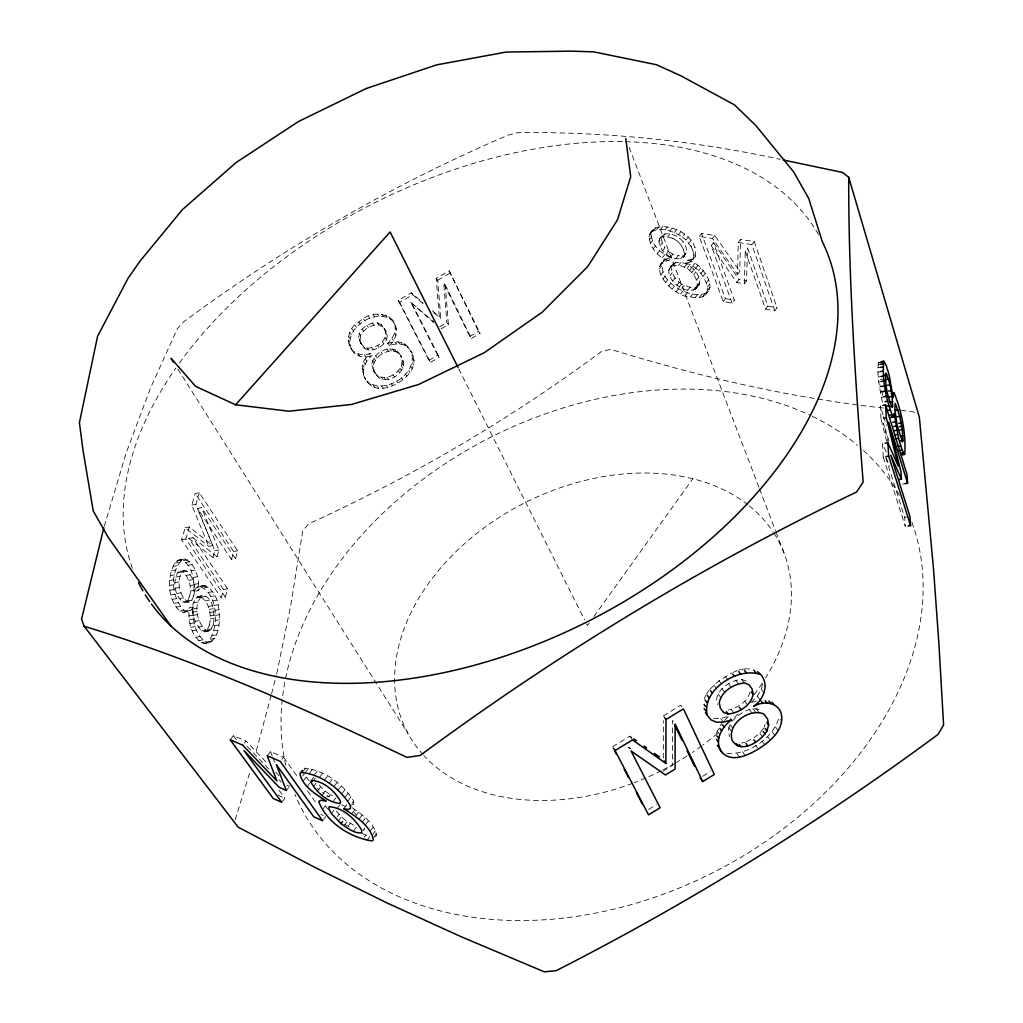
<?xml version="1.0" encoding="UTF-8"?>
<svg xmlns="http://www.w3.org/2000/svg" width="1023" height="1023" viewBox="0 0 1023 1023"><rect width="100%" height="100%" fill="white"/><g stroke="black" fill="none" stroke-linecap="round" stroke-linejoin="round"><path stroke-width="0.75" stroke-dasharray="5 3.75" d="M663.3 758.107L663.339 720.537M210.316 642.559L208.014 642.853C195.214 636.958 192.004 619.785 193.462 606.959L189.255 607.688C187.772 620.501 191.007 637.7 203.833 643.557C221.569 642.546 220.38 617.611 218.142 604.772C217.221 593.481 202.605 576.371 193.82 591.384L197.989 590.642L202.682 585.578M203.833 643.557L206.135 643.262C220.508 631.421 218.602 590.846 198.526 586.32M882.427 402.167C880.1 389.162 876.276 375.288 878.616 362.193L881.187 361.694M373.702 371.144L377.142 375.39C388.459 382.909 407.819 368.344 400.453 355.403C393.459 341.592 371.464 352.436 371.924 365.607L373.702 371.144L378.561 377.487C390.76 385.671 411.425 368.075 400.453 355.403M732.136 303.166L711.228 245.661L713.543 242.668L734.373 300.187L732.136 303.166L723.171 301.568L699.246 236.428L712.52 238.487L737.481 274.394L738.286 242.489L740.601 239.446L754.245 241.543L777.02 307.77L774.795 310.8L765.575 309.151L745.268 251.031L747.583 248.001L767.8 306.133L765.575 309.151M193.462 606.959L190.636 610.526L187.452 611.652L183.219 612.393L179.741 611.025C167.273 598.839 166.839 577.931 174.754 563.174C190.252 548.584 201.378 578.021 197.989 590.642M187.452 611.652L183.987 610.283C171.212 597.522 169.255 571.397 182.976 559.082M737.481 274.394L739.744 271.376L740.601 239.446M193.82 591.384C194.549 580.463 192.183 561.295 178.782 559.85M711.228 245.661L736.79 282.54L744.296 283.819L745.268 251.031M744.296 283.819L746.56 280.813L747.583 248.001M352.321 807.812C362.168 814.577 374.392 823.093 376.515 835.484L375.39 836.622M668.786 260.469C652.636 257.655 637.853 227.502 662.687 226.62C678.198 226.837 698.632 239.037 695.244 256.556L692.29 259.177L687.673 260.29L685.384 263.231C703.274 265.366 721.688 303.741 690.461 296.849C673.403 297.565 642.713 264.407 671.075 257.553L668.786 260.469L663.415 261.581L660.308 264.394M687.673 260.29C702.187 261.811 723.952 294.995 697.596 294.522C681.408 294.304 655.794 278.243 663.863 259.868M387.615 343.549C394.264 341.068 403.816 340.659 408.036 347.5C402.832 342.782 395.236 343.459 389.072 345.608L387.615 343.549C410.53 320.097 376.541 303.639 358.868 322.066C339.367 332.143 349.776 364.239 372.167 355.441L370.748 353.37C363.434 356.004 354.073 354.725 350.147 347.283M389.072 345.608C397.474 339.163 399.06 326.478 391.361 318.907M368.306 383.126L366.912 381.029C384.06 396.374 420.709 372.768 410.492 350.633C422.78 368.459 399.571 386.285 383.088 388.28C364.623 391.195 354.214 363.139 370.748 353.37M351.541 349.367C342.245 328.524 376.656 306.452 392.832 320.941M358.728 337.756L359.29 333.242C362.692 326.849 369.955 322.45 377.244 322.82L381.234 324.675L385.761 330.634L387.244 335.365C387.09 344.444 377.078 350.352 368.766 350.173L364.789 348.421L360.313 342.539L358.728 337.756L361.72 344.61M360.134 339.828L360.697 335.314C364.111 328.907 371.387 324.496 378.689 324.866L382.692 326.721L385.761 330.634M375.121 373.242L373.344 367.692C372.896 354.521 394.916 343.638 401.911 357.462M360.313 342.539L363.37 346.349L367.347 348.101C375.646 348.28 385.645 342.373 385.786 333.319L384.303 328.588M696.394 288.665C700.998 275.366 682.021 260.213 669.937 267.093L668.863 270.43C667.75 284.637 695.039 300.327 699.796 282.258C699.962 269.266 679.093 254.522 669.937 267.093M213.487 624.388C218.858 575.719 173.399 596.767 201.582 630.871L204.728 631.792L210.29 630.475L213.487 624.388L209.344 625.091L207.362 629.861L204.728 631.792M729.527 725.537L728.261 730.639L729.514 736.662M209.344 625.091C211.953 615.028 209.165 599.874 198.513 596.077M364.405 377.397L365.799 379.507C360.723 371.119 364.942 360.953 372.167 355.441M208.897 631.089L205.764 630.168C196.8 622.099 192.72 603.8 202.669 595.348M193.705 595.821C196.122 587.176 193.692 577.356 187.068 571.205L184.281 570.284L180.074 571.051L177.695 572.739C172.503 582.125 174.601 594.759 182.58 601.946L185.342 602.726L189.562 601.997L191.876 600.181L193.705 595.821L189.498 596.562L187.669 600.923L185.342 602.726M189.498 596.562C191.94 587.918 189.511 578.097 182.874 571.959L180.074 571.051M189.562 601.997L186.8 601.204C178.846 593.992 176.749 581.384 181.915 571.972L184.281 570.284M276.76 673.697L290.903 604.452L302.757 530.809L308.486 523.942C412.052 476.833 510.477 418.97 601.882 351.209L610.846 349.367C699.898 376.873 791.073 397.998 883.821 408.075M750.933 702.711L757.301 696.126L761.291 689.451L762.762 682.891L765.575 686.433M685.384 263.231L690.001 262.131L692.955 259.51L693.926 255.43L696.228 252.476M671.075 257.553C660.692 253.96 646.37 240.84 653.48 229.254M271.159 695.359L255.533 753.823M271.555 693.811L276.351 675.244M225.38 597.125L227.579 588.788L192.925 537.663L188.782 538.43L223.5 589.504L221.288 597.841L225.38 597.125L185.79 539.057L189.306 526.986L212.746 545.54L208.654 546.295L185.15 527.778L181.621 539.837L221.288 597.841M235.495 558.775L201.569 507.638L197.477 508.418L231.479 559.504L235.495 558.775L237.605 550.796L199.293 492.702L195.201 493.495L191.8 505.106L208.654 546.295M231.479 559.504L233.602 551.525L195.201 493.495M746.189 681.139L741.637 679.374C730.767 680.436 718.504 687.763 716.535 699.221L717.711 704.706M188.782 538.43L212.95 557.484L217.029 556.742L218.858 550.042L201.569 507.638M212.95 557.484L214.792 550.796L197.477 508.418M764.181 727.353L765.012 724.322M749.961 692.175C747.672 701.791 737.493 708.006 728.389 710M658.94 241.415L659.822 238.321L662.15 235.405L665.052 233.871C675.525 232.72 685.922 240.75 686.855 251.364L683.556 257.31L680.627 258.755C670.257 259.727 660.001 251.927 658.94 241.415L661.254 238.5L662.15 235.405M212.746 545.54L195.904 504.313L199.293 492.702M716.33 733.401L721.471 723.542M104.282 526.244L126.187 452.959L150.381 388.318L177.375 328.652L183.999 321.593C284.599 247.106 393.395 184.05 508.584 134.934L518.277 132.555C606.268 131.775 694.285 140.573 780.268 159.358M235.149 819.845L250.43 770.332M668.863 270.43L672.226 264.177M683.556 257.31L686.855 251.364M704.208 698.773L705.857 695.269M726.841 753.567C748.555 754.616 772.851 738.9 778.925 717.66L781.725 721.215M763.554 728.338L759.808 733.184L754.002 737.609M706.407 694.106L708.811 690.678M589.274 622.969L587.432 625.552L585.284 621.268M593.903 616.537L692.916 478.738M366.809 840.727L369.955 836.456L360.659 833.042M372.346 835.037L375.531 830.714M373.408 837.837L376.592 833.528M364.214 837.287L365.786 835.152M370.083 831.328L373.28 827.006M362.219 822.198L365.441 817.876M365.147 825.177L368.357 820.855M363.178 830.727L364.763 828.592L363.664 829.001M358.983 819.282L362.206 814.96M353.421 831.239L356.579 826.993L344.124 819.359L334.585 809.321L331.401 813.554M351.784 813.784L355.019 809.462M343.907 825.817L347.078 821.584M348.562 825.714L350.135 823.605M355.493 816.456L358.728 812.134M338.204 821.226L341.375 817.006M352.027 803.362L353.664 801.188C343.511 784.117 324.022 769.577 304.112 768.235M337.245 808.298L339.674 805.088M736.79 282.54L739.054 279.535L746.56 280.813M723.171 301.568L725.397 298.601L701.573 233.449L714.847 235.495L739.744 271.376M347.884 800.983L351.158 796.623M337.283 816.661L338.882 814.551M343.715 808.835L346.95 804.526L350.979 806.994M341.835 793.797L345.135 789.436M323.434 819.743L325.787 816.623M345.122 797.377L348.408 793.017M328.664 796.827L330.288 794.679L334.879 797.045M322.117 809.973L325.301 805.779L323.779 803.145M338.038 790.255L341.35 785.907M774.795 310.8L751.918 244.599L754.245 241.543M333.588 800.856L336.03 797.633M321.836 795.357L325.097 791.086L317.693 783.465M702.814 296.58L705.052 293.639M707.775 290.174L710.026 287.22M705.359 295.11L709.284 290.008M333.741 786.764L337.053 782.416M324.253 780.396L327.577 776.061M317.283 791.201L320.531 786.93M706.42 282.668L708.67 279.714M695.359 297.45L697.596 294.522M699.476 297.361L701.714 294.432M707.571 286.747L709.821 283.793M329.086 783.426L332.398 779.091M703.146 276.3L705.422 273.333M319.266 777.672L322.577 773.35M693.057 290.353L695.308 287.425L698.645 285.724M697.533 285.2L699.796 282.258M313.473 786.559L315.915 783.362M694.975 289.739L697.226 286.811M697.251 287.131L699.502 284.189M690.461 296.849L692.699 293.921M314.112 775.255L317.424 770.946M687.75 290.174L690.001 287.246L695.308 287.425M312.105 779.283L313.741 777.135M700.972 273.435L703.249 270.481M307.22 786.508L309.662 783.337M696.446 280.11L698.709 277.169M685.346 295.647L687.584 292.731M313.767 780.063L315.416 777.915M679.298 286.99L681.548 284.074L690.001 287.246M282.553 801.329L284.906 798.285L278.473 789.436M676.152 291.811L678.402 288.908M302.591 776.009L304.227 773.887M305.493 772.301L308.805 768.017M691.701 272.425L693.978 269.484M695.602 268.486L697.878 265.532M681.919 288.396L684.17 285.468M302.949 781.329L306.222 777.084L304.892 774.961M693.607 274.739L695.87 271.786M309.278 773.362L312.603 769.066M680.576 293.972L682.814 291.069M698.428 270.814L700.704 267.86M692.955 259.51L695.244 256.556M687.034 268.627L689.31 265.686M672.073 289.151L674.323 286.261M712.52 238.487L714.847 235.495M676.894 285.251L679.144 282.335L675.129 278.039L672.303 272.77L671.126 267.514M286.35 790.523L288.755 787.429M689.502 270.366L691.778 267.425M692.481 266.44L694.758 263.486M302.693 772.033L305.992 767.749M693.926 255.43L692.814 250.328L695.116 247.374M668.569 286.184L670.819 283.281M672.865 280.954L675.129 278.039M684.374 267.233L686.65 264.292M690.001 262.131L692.29 259.177M662.942 278.972L665.206 276.069M680.627 258.755L682.916 255.814L685.845 254.369M692.814 250.328L691.1 246.645L693.402 243.679M699.246 236.428L701.573 233.449M670.039 275.673L672.303 272.77M678.466 265.481L680.755 262.553M665.513 282.783L667.763 279.88M691.1 246.645L685.883 239.996L688.198 237.029M660.935 274.739L663.198 271.837M281.9 759.296L283.563 757.173L270.507 751.573L267.208 755.767M675.845 258.602L678.134 255.673L682.916 255.814M684.553 254.305L683.581 249.791L685.883 246.85M688.786 243.193L691.1 240.226M671.318 265.993L673.594 263.077M673.185 265.353L675.474 262.438M651.152 232.17C660.858 226.249 673.671 231.351 682.392 237.055L684.707 234.088M659.605 266.415L661.881 263.512M663.415 261.581L665.704 258.666M659.477 268.806L661.74 265.903M670.538 257.093L672.827 254.164L678.134 255.673M683.581 249.791L681.037 244.945L683.338 241.991M662.533 250.725L664.835 247.796L662.316 243.078L661.254 238.5M659.822 238.321L662.725 236.799L667.571 236.901L672.904 238.397L675.231 235.456M678.543 234.574L680.87 231.62M662.584 257.515L664.873 254.612M666.075 254.433L668.364 251.517L664.835 247.796M681.037 244.945L677.431 241.108L679.758 238.167M660.014 245.993L662.316 243.078M667.571 236.901L669.899 233.96M657.316 253.627L659.605 250.712M674.362 232.553L676.689 229.6M183.219 612.393L186.429 611.255L189.255 607.688M664.937 229.983L667.265 227.042M653.147 248.921L655.449 246.019M662.725 236.799L665.052 233.871M669.835 231.019L672.162 228.078M649.196 239.932L651.51 237.029M660.359 229.548L662.687 226.62M650.27 243.525L652.584 240.622M649.631 234.241L651.958 231.339M244.369 743.12L246.019 741.048L266.952 762.992M653.467 230.648L655.794 227.72M648.978 236.837L651.306 233.922M656.536 229.766L658.863 226.837M230.175 739.757L233.474 735.665L246.019 741.048M731.829 721.509C738.938 714.092 750.409 704.988 761.099 710.435M709.604 689.54L719.003 680.743L731.765 672.955M724.604 720.409L728.785 716.253L731.509 719.872M648.608 809.487L656.318 804.756M702.699 776.304L710.41 771.572M662.904 771.252L672.52 765.357L672.52 720.409L675.154 724.092M612.521 746.79L629.963 736.164L632.534 737.979M663.339 715.844L680.755 705.231L683.415 708.888M441.13 328.856L448.368 324.636L445.312 285.161L443.752 283.192L446.834 322.629L448.368 324.636M428.931 360.339L437.703 355.211L439.212 357.257L430.427 362.385L428.931 360.339L398.164 300.366L411.233 292.783L422.921 302.718M469.8 336.465L478.483 331.388L480.056 333.396L471.36 338.472L469.8 336.465L443.752 283.192M439.596 326.849L446.834 322.629M436.182 278.307L437.729 280.276L440.798 318.626L439.263 316.618L436.182 278.307L449.161 270.788L480.056 333.396M398.164 300.366L399.648 302.373L412.742 294.777L423.266 303.716M437.729 280.276L450.734 272.732M351.452 805.165L353.728 804.04L353.664 801.188M746.342 741.598L751.547 739.118M732.967 672.456L737.775 670.436M752.263 702.302L756.24 701.075M713.658 718.568L720.755 718.555L728.785 716.253M739.169 670.065L743.337 668.952M741.547 743.043L745.051 742.225M878.118 362.973L880.701 362.474M877.849 364.879L880.432 364.367M877.785 367.909L880.381 367.41M877.951 372.078L880.56 371.579M191.8 505.106L195.904 504.313M878.322 376.976L880.931 376.477M880.253 379.533L882.849 379.047M878.847 381.95L881.468 381.451M879.537 386.988L882.158 386.489M880.368 392.116L882.99 391.617M185.15 527.778L189.306 526.986M881.366 397.295L883.987 396.796M181.621 539.837L185.79 539.057M886.634 441.412L880.995 418.727L883.667 418.228M214.792 550.796L218.858 550.042M181.058 559.722L185.253 558.954M176.672 561.013L180.892 560.233M183.36 560.617L187.541 559.85M233.602 551.525L237.605 550.796M174.754 563.174L178.974 562.407M185.674 562.509L189.856 561.755M173.015 566.422L177.248 565.642M188.015 565.425L192.196 564.67M171.468 570.796L175.7 570.028M177.695 572.739L181.915 571.972M182.874 571.959L187.068 571.205M191.02 570.898L195.188 570.143M170.304 575.642L174.549 574.875M175.828 577.023L180.048 576.256M186.02 575.476L190.214 574.721M169.652 580.514L173.897 579.747M193.091 577.458L197.26 576.703M174.818 582.675L179.051 581.921M188.705 580.361L192.887 579.619M886.187 451.987L882.465 443.726L883.233 457.038L885.956 456.552M169.511 585.412L173.769 584.657M194.025 584.427L198.193 583.685M175.099 588.251L179.332 587.496M190.188 585.591L194.37 584.836M169.895 590.322L174.153 589.568M200.303 586.102L204.447 585.361M196.851 587.266L201.007 586.537M202.183 586.601L206.326 585.872M204.127 587.841L208.27 587.112M190.457 591.025L194.651 590.284M176.647 593.557L180.892 592.803M170.751 595.041L175.01 594.286M223.5 589.504L227.579 588.788M208.206 592.483L212.324 591.754M172.081 599.414L176.34 598.672M179.434 598.532L183.667 597.79M197.107 596.678L204.204 595.488M195.866 597.982L200.035 597.253M201.659 597.061L205.815 596.332M210.648 596.55L214.766 595.821M187.669 600.923L191.876 600.181M173.872 603.442L178.13 602.7M182.58 601.946L186.8 601.204M193.833 602.739L198.014 602.01M205.137 600.897L209.28 600.169M176.122 607.112L180.368 606.37M212.592 600.872L216.71 600.156M902.439 484.122L905.023 483.674M179.741 611.025L183.987 610.283M192.81 609.005L197.004 608.276M208.155 606.434L212.298 605.718M214.024 605.475L218.142 604.772M186.429 611.255L190.636 610.526M192.836 612.176L197.03 611.447M209.191 609.388L213.334 608.672M214.958 610.373L219.075 609.657M188.884 615.833L193.091 615.104M193.206 615.373L197.401 614.657M209.907 612.483L214.05 611.767M210.29 615.667L214.421 614.951M189.217 619.772L193.424 619.043M215.393 615.424L219.51 614.721M194.894 621.319L199.089 620.59M210.316 618.825L214.459 618.122M189.894 623.608L194.114 622.879M215.303 620.526L219.421 619.823M190.917 627.304L195.124 626.587M198.091 627.099L202.273 626.383M214.689 625.667L218.82 624.963M192.26 630.807L196.48 630.091M201.582 630.871L205.764 630.168M207.362 629.861L211.518 629.158M206.122 631.178L210.29 630.475M213.564 630.871L217.707 630.168M885.816 457.69L904.677 517.318L908.616 516.653M195.917 637.239L200.124 636.536M212.055 635.59L216.211 634.899M198.705 640.615L202.899 639.912M210.316 639.234L214.472 638.544M201.339 642.687L205.533 641.996M208.347 641.792L212.515 641.101M744.616 668.837L752.902 669.029M901.033 410.287L913.552 411.898L917.043 415.121M738.286 242.489L751.918 244.599M326.874 796.405L329.419 796.84L322.577 792.556M725.397 298.601L734.373 300.187M767.8 306.133L777.02 307.77M286.683 785.127L289.547 786.393M277.808 795.101L284.906 798.285M320.711 814.346L323.255 815.484M878.616 362.193L879.294 362.5M341.772 804.692L345.646 806.725M668.364 251.517L672.827 254.164M672.904 238.397L677.431 241.108M344.994 824.346L349.981 827.505M325.097 791.086L330.288 794.679M631.063 749.015L628.518 747.238L631.063 750.984M679.144 282.335L681.548 284.074M317.194 788.439L319.342 790.088M192.925 537.663L217.029 556.742M682.392 237.055L685.883 239.996M432.256 310.66L439.263 316.618M433.778 312.654L440.798 318.626M437.703 355.211L410.824 302.309L433.611 321.733M410.824 302.309L433.931 322.718M354.035 812.594L356.094 814.474M275.775 772.237L279.087 775.703M247.234 746.445L269.202 769.424M279.087 779.769L281.274 782.071M306.222 777.084L309.624 781.24M761.291 689.451L764.091 693.006M757.301 696.126L760.089 699.694M741.637 679.374L744.424 682.942M775.498 727.072L778.273 730.639M735.678 680.231L738.453 683.799M756.023 708.619L758.797 712.187M772.033 731.893L774.807 735.473M752.813 708.709L755.575 712.289M744.808 701.318L747.57 704.898M725.307 676.51L728.069 680.103M325.301 805.779L328.37 809.73M749.309 709.514L752.071 713.095M728.466 683.696L731.228 687.277M767.57 736.56L770.332 740.14M759.808 733.184L762.557 736.777M719.003 680.743L721.752 684.336M721.982 688.569L724.732 692.175M762.084 741.074L764.833 744.667M713.785 685.078L716.522 688.684M731.33 709.553L734.066 713.159M717.98 693.799L720.716 697.405M406.566 345.454L411.975 352.679M755.588 745.435L757.404 747.839M411.233 292.783L412.742 294.777M729.936 724.514L732.647 728.133M728.734 727.596L731.445 731.215M720.755 718.555L723.466 722.174M742.596 751.879L745.307 755.511M736.829 753.516L739.527 757.148M717.072 730.921L719.757 734.552M233.474 735.665L237.195 740.78M393.471 322.053L394.929 324.086M388.702 316.529L390.159 318.562M395.134 327.36L396.604 329.393M385.479 314.905L386.937 316.938M404.111 343.702L405.581 345.748M412.103 354.661L413.573 356.72M381.694 314.048L383.152 316.081M394.648 333.063L396.118 335.109M401.323 342.513L402.793 344.559M412.704 358.677L414.174 360.735M398.279 341.899L399.737 343.945M377.602 314.023L379.06 316.056M412.307 362.666L413.778 364.725M394.98 341.861L396.438 343.92M392.039 338.562L393.497 340.621M381.234 324.675L382.692 326.721M410.926 366.63L412.397 368.702M283.563 757.173L298.243 777.851M307.424 790.779L317.526 804.999M373.229 314.803L374.674 316.849M385.786 333.319L387.244 335.365M377.244 322.82L378.689 324.866M397.039 351.094L398.497 353.152M394.904 349.764L396.361 351.835M402.116 360.748L403.574 362.82M408.612 370.467L410.082 372.551M385.121 337.769L386.579 339.815M392.487 349.009L393.945 351.068M402.052 363.344L403.51 365.416M368.549 316.465L369.981 318.498M372.436 323.063L373.868 325.097M389.865 348.83L391.31 350.889M401.4 365.902L402.857 367.973M405.44 374.111L406.898 376.183M382.385 341.835L383.83 343.894M387.065 349.239L388.51 351.298M400.134 368.37L401.579 370.441M363.523 319.023L364.955 321.069M366.925 325.404L368.357 327.45M398.305 370.658L399.763 372.743M401.4 377.525L402.857 379.623M377.615 345.442L379.047 347.513M713.543 242.668L739.054 279.535M381.004 351.797L382.436 353.856M358.868 322.066L360.288 324.125M362.04 329.086L363.459 331.145M393.037 374.725L394.482 376.809M396.502 380.748L397.947 382.845M372.129 347.807L373.561 349.879M355.032 325.34L356.439 327.398M375.71 355.863L377.142 357.935M359.29 333.242L360.697 335.314M367.347 348.101L368.766 350.173M387.039 377.244L388.471 379.341M391.272 383.446L392.717 385.543M373.906 358.152L375.326 360.237M352.014 328.831L353.421 330.902M629.963 736.164L632.521 739.91M363.37 346.349L364.789 348.421M372.653 360.62L374.073 362.692M384.264 377.64L385.697 379.738M381.656 377.449L383.088 379.546M386.336 385.249L387.755 387.359M349.815 332.552L351.221 334.611M371.924 365.607L373.344 367.692M364.162 354.7L365.582 356.784M377.142 375.39L378.561 377.487M365.454 359.047L366.873 361.132M348.498 336.324L349.892 338.383M381.669 386.183L383.088 388.28M358.408 354.124L359.802 356.209M363.728 362.014L365.147 364.098M348.114 340.032L349.508 342.104M377.27 386.221L378.689 388.331M348.664 343.69L350.058 345.761M353.664 351.643L355.058 353.728M362.615 365.045L364.022 367.142M362.129 368.127L363.523 370.224M373.408 385.39L374.814 387.5M362.257 371.221L363.664 373.318M369.93 383.676L371.336 385.786M177.861 369.06L408.075 733.555M399.648 302.373L430.427 362.385M412.333 304.317L439.212 357.257M458.739 368.855L584.568 619.848M445.312 285.161L471.36 338.472M449.161 270.788L478.483 331.388M885.982 457.601L889.805 466.015M270.507 751.573L272.22 756.035M272.783 757.519L275.059 763.478M629.183 147.427L758.951 487.383M759.514 488.879L775.46 530.617M776.022 532.113L783.989 552.983M883.233 457.038L905.291 526.513L904.677 517.318M888.949 440.926L883.373 423.062L887.99 441.655M883.066 414.942L880.253 405.888L880.995 418.727M883.54 416.451L886.353 425.504M882.644 395.466L880.765 385.159M132.415 568.264A382.027 234.894 -26.6 0 1 175.777 368.139M179.421 363.024A382.027 234.894 -26.6 0 1 623.864 141.647M625.449 141.685A382.027 234.894 -26.6 0 1 818.63 234.817M911.889 522.203A337.564 244.407 -26.6 0 1 690.806 883.118A337.564 244.407 -26.6 0 1 294.918 794.321M285.737 765.294A337.564 244.407 -26.6 0 1 443.419 464.851A337.564 244.407 -26.6 0 1 810.881 415.607M812.262 416.271A337.564 244.407 -26.6 0 1 857.594 445.401M863.489 450.568A337.564 244.407 -26.6 0 1 899.332 495.145M774.027 533.264A208.782 150.33 -26.6 0 1 765.588 677.968M762.173 683.313A208.782 150.33 -26.6 0 1 754.283 694.464M738.031 713.747A208.782 150.33 -26.6 0 1 732.468 719.501M717.571 733.274A208.782 150.33 -26.6 0 1 702.788 745.076M701.509 746.023A208.782 150.33 -26.6 0 1 692.392 752.429M687.085 755.933A208.782 150.33 -26.6 0 1 676.395 762.48M675.052 763.26A208.782 150.33 -26.6 0 1 662.687 769.974M661.28 770.69A208.782 150.33 -26.6 0 1 647.073 777.403M645.641 778.03A208.782 150.33 -26.6 0 1 634.107 782.723M632.649 783.273A208.782 150.33 -26.6 0 1 424.34 756.074M423.266 754.91A208.782 150.33 -26.6 0 1 479.429 531.333A208.782 150.33 -26.6 0 1 747.941 504.812M749.156 505.784A208.782 150.33 -26.6 0 1 773.158 531.934"/><path stroke-width="1.5" d="M665.973 719.527L683.415 708.888L714.335 774.462L702.75 781.572L675.154 724.092L675.103 769.079L665.462 774.974L631.063 750.984L660.129 807.735L648.531 814.845L615.04 750.562L632.521 739.91L665.883 763.401L665.973 719.527L664.221 717.072M904.703 454.365L902.017 449.979L898.578 438.368L894.166 413.497L893.028 417.064C886.033 399.724 882.005 379.763 883.77 361.196L886.276 365.467L889.23 375.582L893.117 397.423L893.424 393.753L894.307 393.267C901.877 412.333 906.135 433.905 904.703 454.365L902.145 454.826M311.171 782.531L311.273 780.344C323.549 781.035 334.751 790.817 340.518 801.393L340.288 803.464C328.076 802.544 317.002 793.042 311.171 782.531L312.808 780.396M757.519 671.766C770.268 680.589 765.217 698.492 753.708 706.292C763.9 700.154 780.447 702.392 781.7 716.496C782.8 731.304 769.565 741.892 758.324 749.041C748.133 755.051 732.558 762.889 722.391 752.851C713.274 741.713 721.573 727.046 731.509 719.872L723.466 722.174L716.369 722.2L710.742 719.744L705.384 712.66M903.028 440.389L902.516 441.936L897.209 425.76L894.831 409.353L895.278 403.394L899.78 416.297L902.273 429.494L903.028 440.389L900.483 440.849M707.174 715.09C701.855 689.847 736.918 667.328 759.398 674.131M103.822 527.766L81.559 619.056L84.193 626.293L238.18 827.198L314.099 866.98L386.592 902.746L460.964 936.646L544.326 971.85L556.231 970.648C689.758 902.555 817.518 823.566 938.027 734.424L943.59 724.949L938.871 643.211L933.526 569.082L919.357 417.269L848.719 177.299L842.594 172.452L783.375 160.01M766.943 730.934L768.631 724.872L767.48 718.862L763.874 714.003C749.437 707.801 726.624 724.003 732.225 740.294C740.818 754.859 760.767 741.394 766.943 730.934L765.102 728.542M753.133 694.412C750.946 705.691 738.926 712.865 728.184 714.067L723.593 712.456L720.435 708.325L719.259 702.839C721.253 691.356 733.529 684.016 744.424 682.942L748.977 684.707L752.084 689.003L753.133 694.412L751.266 692.034M892.67 406.093L892.222 407.461C887.516 396.975 884.818 384.597 885.841 373.139C890.662 383.293 892.286 394.904 892.67 406.093L890.087 406.566M340.953 823.592L331.401 813.554L328.907 809.155L329.086 806.738C342.692 807.479 355.339 818.86 361.835 830.51L361.592 832.863C354.022 833.681 347.002 827.684 340.953 823.592L342.539 821.482M300.813 772.493L299.867 773.72C302.591 786.534 316.017 794.27 326.184 801.099L321.094 800.216L318.716 801.444C326.299 822.364 350.569 837.901 372.231 840.906L373.344 839.793C370.377 825.344 355.454 816.213 343.715 808.835L348.216 809.487L350.467 808.375L350.39 805.536C340.173 788.49 320.723 773.951 300.813 772.493L302.463 770.357M173.59 362.308L171.033 358.255L195.636 386.387L235.597 404.776L390.108 231.952L458.023 367.436M881.187 361.694L883.77 361.196M880.701 362.474L883.284 361.976M880.432 364.367L883.028 363.868M880.381 367.41L882.99 366.899M880.56 371.579L883.169 371.08M884.268 375.224L886.839 374.738M880.931 376.477L883.54 375.978M885.777 379.597L888.335 379.111M881.468 381.451L884.077 380.952M887.337 385.287L889.895 384.801M882.158 386.489L884.767 385.991M882.99 391.617L885.611 391.131M888.578 391.067L891.135 390.581M891.25 393.599L893.795 393.113M891.775 393.753L894.307 393.267M883.987 396.796L886.609 396.31M889.473 396.822L892.03 396.336M885.048 401.681L887.67 401.182M890.01 402.435L892.58 401.949M882.9 405.402L885.547 404.903L906.979 474.365L907.606 483.227L905.023 483.674M886.199 406.246L888.821 405.76M887.427 410.492L890.036 410.006M895.521 410.415L898.053 409.942M889.102 415.287L891.711 414.814M883.667 418.228L886.34 417.729L885.547 404.903M891.263 417.026L893.859 416.553M890.432 417.55L893.028 417.064M897.261 416.757L899.78 416.297M892.695 422.371L895.278 421.898M898.693 423.369L901.212 422.908M893.386 426.553L895.969 426.079M899.268 426.706L901.8 426.246M894.166 430.709L896.762 430.235M899.754 429.967L902.273 429.494M895.048 434.839L897.631 434.366M900.381 436.22L902.913 435.76M895.995 438.829L898.578 438.368M885.164 443.24L887.862 442.754L898.309 466.194L886.34 417.729M898.104 446.399L900.688 445.938M898.156 450.67L902.017 449.979M900.56 453.189L903.13 452.729M885.956 456.552L888.68 456.066L910.572 525.63L907.938 526.078M901.468 454.647L904.025 454.186M898.821 479.595L901.455 479.135L900.956 471.731L888.667 422.077L907.606 483.227M235.597 404.776L288.806 411.22L351.528 404.456L418.637 384.469L484.173 352.756L542.228 312.168L587.816 266.453L617.534 219.728L630.718 176.685L625.769 138.476M84.193 626.293C195.508 660.116 302.041 707.366 406.885 757.365L420.121 755.498C557.062 654.324 702.891 565.438 856.571 492.025L863.143 482.063C855.356 380.658 848.463 279.062 848.719 177.299M633.812 738.875L636.37 740.69M644.068 746.112L646.638 747.915M654.324 753.35L659.451 756.956M753.849 670.218L755.716 672.584M771.956 702.11L773.836 704.476M768.797 701.036L770.664 703.415M744.271 670.142L746.138 672.507M765.178 700.678L767.045 703.057M738.708 671.625L740.562 674.004M761.15 701.036L763.017 703.415M732.685 674.157L734.54 676.535M766.777 722.481L768.631 724.872M763.235 731.522L765.076 733.913M739.271 707.353L741.112 709.745M753.759 739.693L755.575 742.097M710.512 690.742L712.328 693.146M726.368 711.65L728.184 714.067M745.959 743.427L747.775 745.831M707.315 695.32L709.118 697.724M739.22 744.373L741.036 746.79M705.116 699.988L706.919 702.405M722.366 724.744L724.169 727.161M736.394 743.785L738.197 746.202M704.067 704.438L705.87 706.855M719.796 728.427L721.599 730.857M704.156 708.658L705.96 711.087M716.854 735.844L718.645 738.274M716.535 739.488L718.312 741.918M717.289 745.319L719.962 748.977M719.719 749.194L722.391 752.851M170.918 625.999L108.259 537.433L93.272 511.04L83.195 451.603L79.41 422.678L97.569 336.311L128.003 278.333L140.138 260.98L182.426 209.625L236.211 162.465L298.499 121.507L366.311 88.477L436.604 64.884L506.155 52.058L571.512 51.15L593.724 51.853L656.51 64.73L680.666 75.702L734.514 104.883L755.831 125.522L793.682 171.954L808.745 198.539L822.339 241.799A382.027 234.894 -26.6 0 1 602.649 613.723A382.027 234.894 -26.6 0 1 151.506 604.12M700.128 777.876L702.75 781.572M664.157 760.92L665.883 763.401M613.365 748.043L615.04 750.562M614.708 750.984L616.166 753.772M624.183 769.143L628.557 777.531M636.562 792.902L642.393 804.078M674.592 724.719L682.188 740.524M687.021 750.588L694.604 766.38M901.455 479.135L890.739 455.222L909.933 516.436L910.572 525.63M887.862 442.754L888.68 456.066M149.652 601.511A382.027 234.894 -26.6 0 1 145.304 594.875M142.888 590.808A382.027 234.894 -26.6 0 1 138.489 582.547M242.72 745.179L230.175 739.757L273.256 798.503L281.76 802.339L243.96 750.55L279.177 787.326L286.35 790.523L276.338 764.629L313.754 816.776L322.641 820.778L280.251 761.406L267.208 755.767L276.964 780.984L242.72 745.179"/></g></svg>
